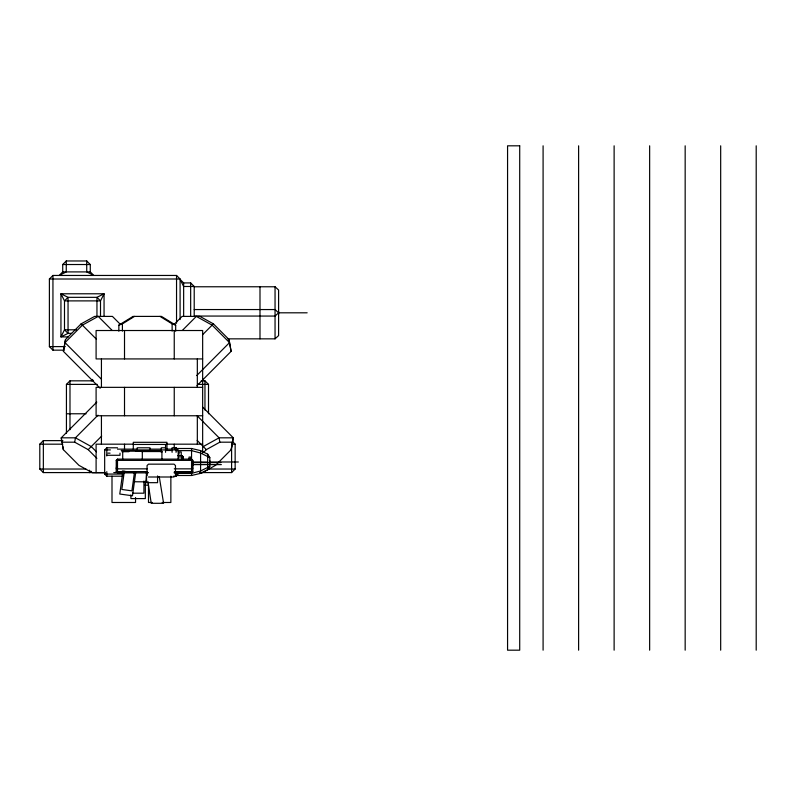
<?xml version="1.0" encoding="UTF-8"?>
<svg xmlns="http://www.w3.org/2000/svg" width="796" height="796" viewBox="0 0 796 796"><rect width="100%" height="100%" fill="white"/><g stroke="black" fill="none" stroke-linecap="round" stroke-linejoin="round"><path stroke-width="1.19" d="M142.315 459.441L142.315 451.113L122.713 451.113L122.713 459.441M161.916 459.441L161.916 451.113M178.195 459.441L178.195 451.113M192.314 463.899L192.314 461.342M192.811 465.899L192.811 463.332M209.816 463.272L209.816 460.715M278.6 314.092L278.6 311.525M145.957 481.839L146.554 472.874L146.554 481.849L134.424 481.759M122.952 471.103L119.778 494.027L132.484 495.789L135.658 472.874L122.952 471.103L117.5 472.874L116.236 471.6L116.236 460.377L117.5 459.113L191.547 459.113L192.811 460.377L192.811 471.6L191.547 472.874L174.165 472.874M124.335 471.302L121.818 489.46L131.907 490.853L134.424 472.695M117.5 460.377L116.236 468.844L147.121 468.844M192.274 464.008L192.811 460.377L116.236 460.377M120.266 324.27L112.425 316.4L94.605 316.4L81.112 323.863L65.511 339.534L63.411 351.354L100.187 388.309M199.786 472.774L202.104 472.774L215.587 465.322L231.188 449.65L233.288 437.82L202.93 407.323M63.411 351.354L65.511 339.534M96.863 458.357L88.197 449.65L74.715 442.188L75.451 437.82L97.998 415.164M231.188 449.65L233.288 437.82L219.079 437.82L203.279 446.556L197.179 440.437M176.433 475.491L191.557 475.491L200.582 473.361L207.686 469.809L209.816 466.356L209.816 457.63L207.686 454.178L200.582 450.626L191.557 448.496L175.269 448.496M88.197 449.65L101.699 436.059M96.804 402.089L61.242 437.82L61.979 442.188L74.715 442.188M174.264 324.27L182.105 316.4L199.925 316.4L213.418 323.863L229.009 339.534L231.109 351.354L196.96 385.662M182.374 330.4L196.314 316.4L212.114 325.136L229.517 342.618L231.109 351.354M202.572 334.728L213.418 323.863M196.731 375.553L229.517 342.618L229.009 339.534M203.726 452.257L206.323 449.65L219.815 442.188L232.551 442.188M66.267 260.969L66.267 271.904L59.163 275.456L62.715 271.904L62.715 264.521L66.267 260.969L86.724 260.969L90.276 264.521L90.276 271.904L93.828 275.456L86.724 271.904L86.724 260.969M64.068 350.16L52.944 350.16L49.392 346.608L49.392 279.008L52.944 275.456L176.543 275.456L180.095 279.008L180.095 319.564M66.436 433.392L66.436 384.388L69.988 380.836L93.52 380.836M91.301 380.836L92.724 379.413M104.744 472.585L43.352 472.585L39.8 469.033L39.8 444.178L43.352 440.626L62.884 440.626M123.151 476.197L106.803 476.197L104.664 474.068L104.664 449.919L106.803 447.79L117.5 447.79M89.53 470.217L89.53 472.585L90.943 471.162M176.065 476.197L178.195 474.068L176.065 474.068L176.065 476.197L173.588 476.197M200.005 472.585L231.596 472.585L235.148 469.033L235.148 444.178L232.313 441.332M307.156 312.808L278.6 312.808L275.048 316.062L194.214 316.062L194.214 286.48L190.662 282.928L183.647 282.928L180.095 279.376L183.647 286.48L194.214 286.48M227.726 338.847L275.048 338.847L278.6 335.594L278.6 290.023L275.048 286.769L194.214 286.769M118.853 331.236L118.853 325.136L133.051 316.4L161.469 316.4L175.677 325.136L175.677 331.236M118.853 325.136L122.405 323.863L134.524 316.4M89.53 472.585L91.56 471.57M209.816 466.356L200.582 470.973L191.557 473.361L176.433 473.361M145.598 472.645L148.086 472.585M62.715 264.521L90.276 264.521M62.715 271.904L90.276 271.904M49.392 279.008L180.095 279.008M194.214 309.554L275.048 309.554L278.6 312.808M76.476 329.803L64.496 329.803L60.944 336.907L68.337 336.907M71.66 333.355L68.048 333.355L60.944 336.907L60.944 293.784L104.057 293.784L104.057 315.962M49.392 346.608L65.302 346.608M202.652 358.926L96.097 358.926L96.097 330.519L202.652 330.519L202.652 452.825M201.249 380.836L204.96 380.836L208.512 384.388L208.512 413.771M66.436 384.388L97.231 384.388M197.527 384.388L208.512 384.388M202.652 387.344L96.097 387.344L96.097 415.761L202.652 415.761M66.436 413.771L86.087 413.771M39.8 444.178L62.794 444.178M133.39 444.178L96.097 444.178L96.097 472.585M166.593 444.178L202.652 444.178M235.148 444.178L231.596 444.178L231.596 472.585M133.29 444.447L166.961 444.447M165.538 447.79L161.28 447.79L161.28 452.327M172.085 449.919L178.195 449.919L176.065 447.79L172.085 447.79L172.085 452.327M117.5 449.133L137.21 449.133M149.996 449.133L161.28 449.133M165.538 449.133L172.085 449.133M104.664 449.919L110.395 449.919M137.21 449.919L149.996 449.919M161.28 449.919L165.538 449.919M121.201 450.476L137.21 450.476L137.21 447.79L149.996 447.79L149.996 450.476L161.28 450.476M165.538 450.476L172.085 450.476M176.433 450.626L191.557 450.626L200.582 453.014L209.816 457.63M135.29 450.735L155.897 450.735M121.798 451.7L128.992 451.7M107.938 453.143L110.067 453.143M106.803 455.282L120.007 455.282L120.007 453.143M177.548 455.541L181.946 455.541L183.369 456.964L183.369 459.431M178.224 456.964L183.369 456.964M191.846 461.988L206.751 461.988M209.816 461.988L238.372 461.988M192.314 462.615L220.87 462.615M191.876 464.615L221.368 464.615M174.274 468.844L192.811 468.844L191.547 460.377M39.8 469.033L85.878 469.033M208.512 469.033L235.148 469.033M116.236 471.6L147.399 471.6M174.374 471.6L192.811 471.6M113.748 472.585L123.559 472.585M174.274 472.585L181.946 472.585M105.162 472.774L92.426 472.774L78.933 465.322L63.342 449.65L61.242 437.82L75.451 437.82L91.251 446.556L96.475 451.8M148.086 472.874L117.5 472.874L117.5 459.113M104.664 474.068L122.882 474.068M148.484 477.003L174.055 477.003M145.33 482.675L157.568 482.675L157.568 475.948M144.962 485.152L148.494 485.152L148.494 502.485L152.225 502.485M132.484 493.192L143.927 493.192L143.927 481.073M162.165 502.485L170.861 502.485L170.861 476.197M159.996 316.4L172.125 323.863L175.677 325.136M81.112 323.863L96.296 339.086M112.156 330.4L98.216 316.4L82.416 325.136L65.013 342.618L101.251 379.025M197.398 416.029L219.079 437.82L219.815 442.188M203.279 446.556L206.323 449.65M159.23 476.525L163.598 503.301L151.24 503.301L147.867 481.391M62.834 446.556L63.342 449.65M756.2 145.817L756.2 650.183M720.678 145.817L720.678 650.183M685.167 145.817L685.167 650.183M649.645 145.817L649.645 650.183M614.124 145.817L614.124 650.183M578.612 145.817L578.612 650.183M543.091 145.817L543.091 650.183M275.048 286.769L275.048 338.847M259.993 286.769L259.993 338.847M207.686 454.178L207.686 469.809M204.96 380.836L204.96 410.099M200.582 450.626L200.582 473.361M197.328 358.926L197.328 387.344M197.328 415.761L197.328 444.178M192.314 460.058L192.314 465.172M191.557 448.496L191.547 472.874M191.557 473.361L191.557 475.491M190.911 459.113L190.911 457.093L189.02 457.093L189.02 459.113M190.662 282.928L190.662 315.863M183.647 282.928L183.647 315.863M181.946 455.541L181.946 459.431M181.229 455.541L181.229 451.989L179.1 451.989L179.1 454.118M176.543 275.456L176.543 323.256M176.065 447.79L176.065 452.327M175.478 475.58L175.478 465.58L174.055 464.158L148.484 464.158L147.061 465.58L147.061 475.58M174.244 330.519L174.244 358.926M174.244 387.344L174.244 415.761M174.244 444.178L174.244 449.113M172.125 323.863L172.125 331.096M166.961 449.133L166.961 442.307L133.29 442.307L133.29 449.133M165.538 444.447L165.538 452.327M161.916 452.118L161.916 451.551L142.315 451.551L142.315 452.118M145.33 481.252L145.33 498.585L130.912 498.585L130.912 494.873M135.549 497.53L135.549 502.485L111.997 502.485L111.997 476.197M124.514 330.519L124.514 358.926M124.514 387.344L124.514 415.761M124.514 444.178L124.514 449.113M122.405 323.863L122.405 331.096M106.803 447.79L106.803 455.959M106.803 471.65L106.803 476.197M101.43 358.926L101.43 387.344M101.43 415.761L101.43 444.178M100.505 316.549L100.505 300.888L104.057 293.784L96.953 297.336L68.048 297.336L60.944 293.784L64.496 300.888L64.496 329.803L68.048 333.355L68.048 297.336L64.496 300.888L100.505 300.888L96.953 297.336L96.953 316.549M69.988 380.836L69.988 429.711M52.944 275.456L52.944 350.16M43.352 440.626L43.352 472.585M519.708 145.817L507.569 145.817L507.569 650.183L519.708 650.183L519.708 145.817"/></g></svg>
